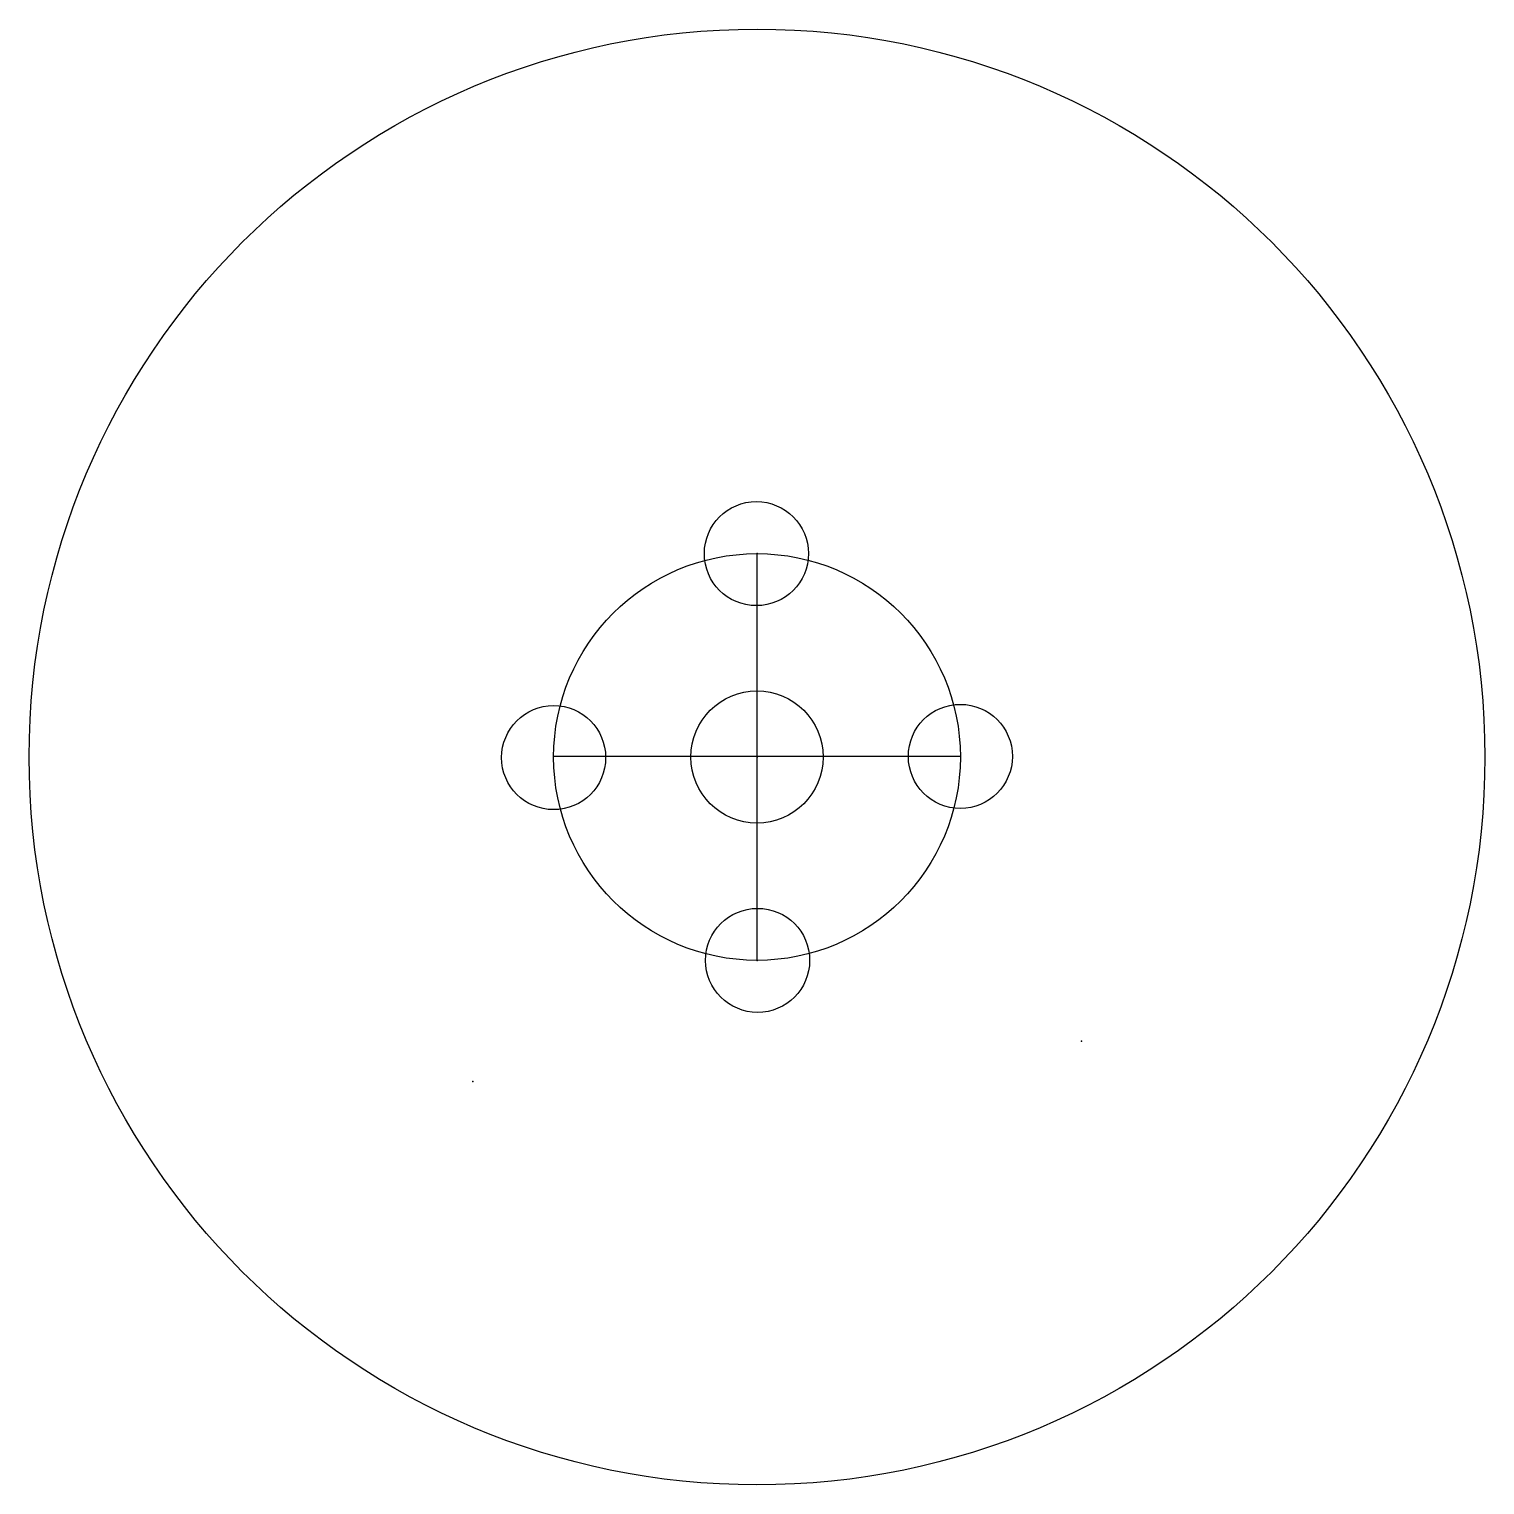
# Model space of a CAD drawing. Header units: centimetres. Extents: x -3.5 to 3.5, y -3.5 to 3.5.
import ezdxf

# ---------------------------------------------------------------- set-up
doc = ezdxf.new("R2010")
doc.units = ezdxf.units.CM
doc.header["$MEASUREMENT"] = 0
doc.layers.add('candy_dam_inside v5_Sketch1', color=7, linetype='Continuous')
doc.layers.add('candy_dam_inside v5_Sketch2', color=7, linetype='Continuous')

msp = doc.modelspace()

# ---------------------------------------------------------------- linework, layer by layer
at = {"layer": 'candy_dam_inside v5_Sketch1'}
for radius in [3.5, 0.3175]:
    msp.add_circle((0, 0), radius, dxfattribs=at)
msp.add_point((0, 0), dxfattribs=at)
at = {"layer": 'candy_dam_inside v5_Sketch2'}
for p, q in [((0, -0.9779, 2.1), (0, 0.9779, 2.1)), ((0.9779, 0.0029, 2.1), (-0.9779, 0.0029, 2.1))]:
    msp.add_line(p, q, dxfattribs=at)
for centre, radius in [((0, 0, 2.1), 3.5), ((-0.0029, 0.9779, 2.1), 0.2502), ((0, 0, 2.1), 0.9779), ((0, 0, 2.1), 0.3175), ((-0.9779, -0.0029, 2.1), 0.2502), ((0.9779, 0.0029, 2.1), 0.2502), ((0.0029, -0.9779, 2.1), 0.2502)]:
    msp.add_circle(centre, radius, dxfattribs=at)
for p in [(0, 0.9779, 2.1), (-0.9779, 0.0029, 2.1), (0, 0, 2.1), (0, 0, 2.1), (0, 0, 2.1), (0, 0, 2.1), (0.9779, 0.0029, 2.1), (0, -0.9779, 2.1), (1.5604, -1.3661, 2.1), (-1.3661, -1.5604, 2.1)]:
    msp.add_point(p, dxfattribs=at)

doc.saveas('drawing.dxf')
